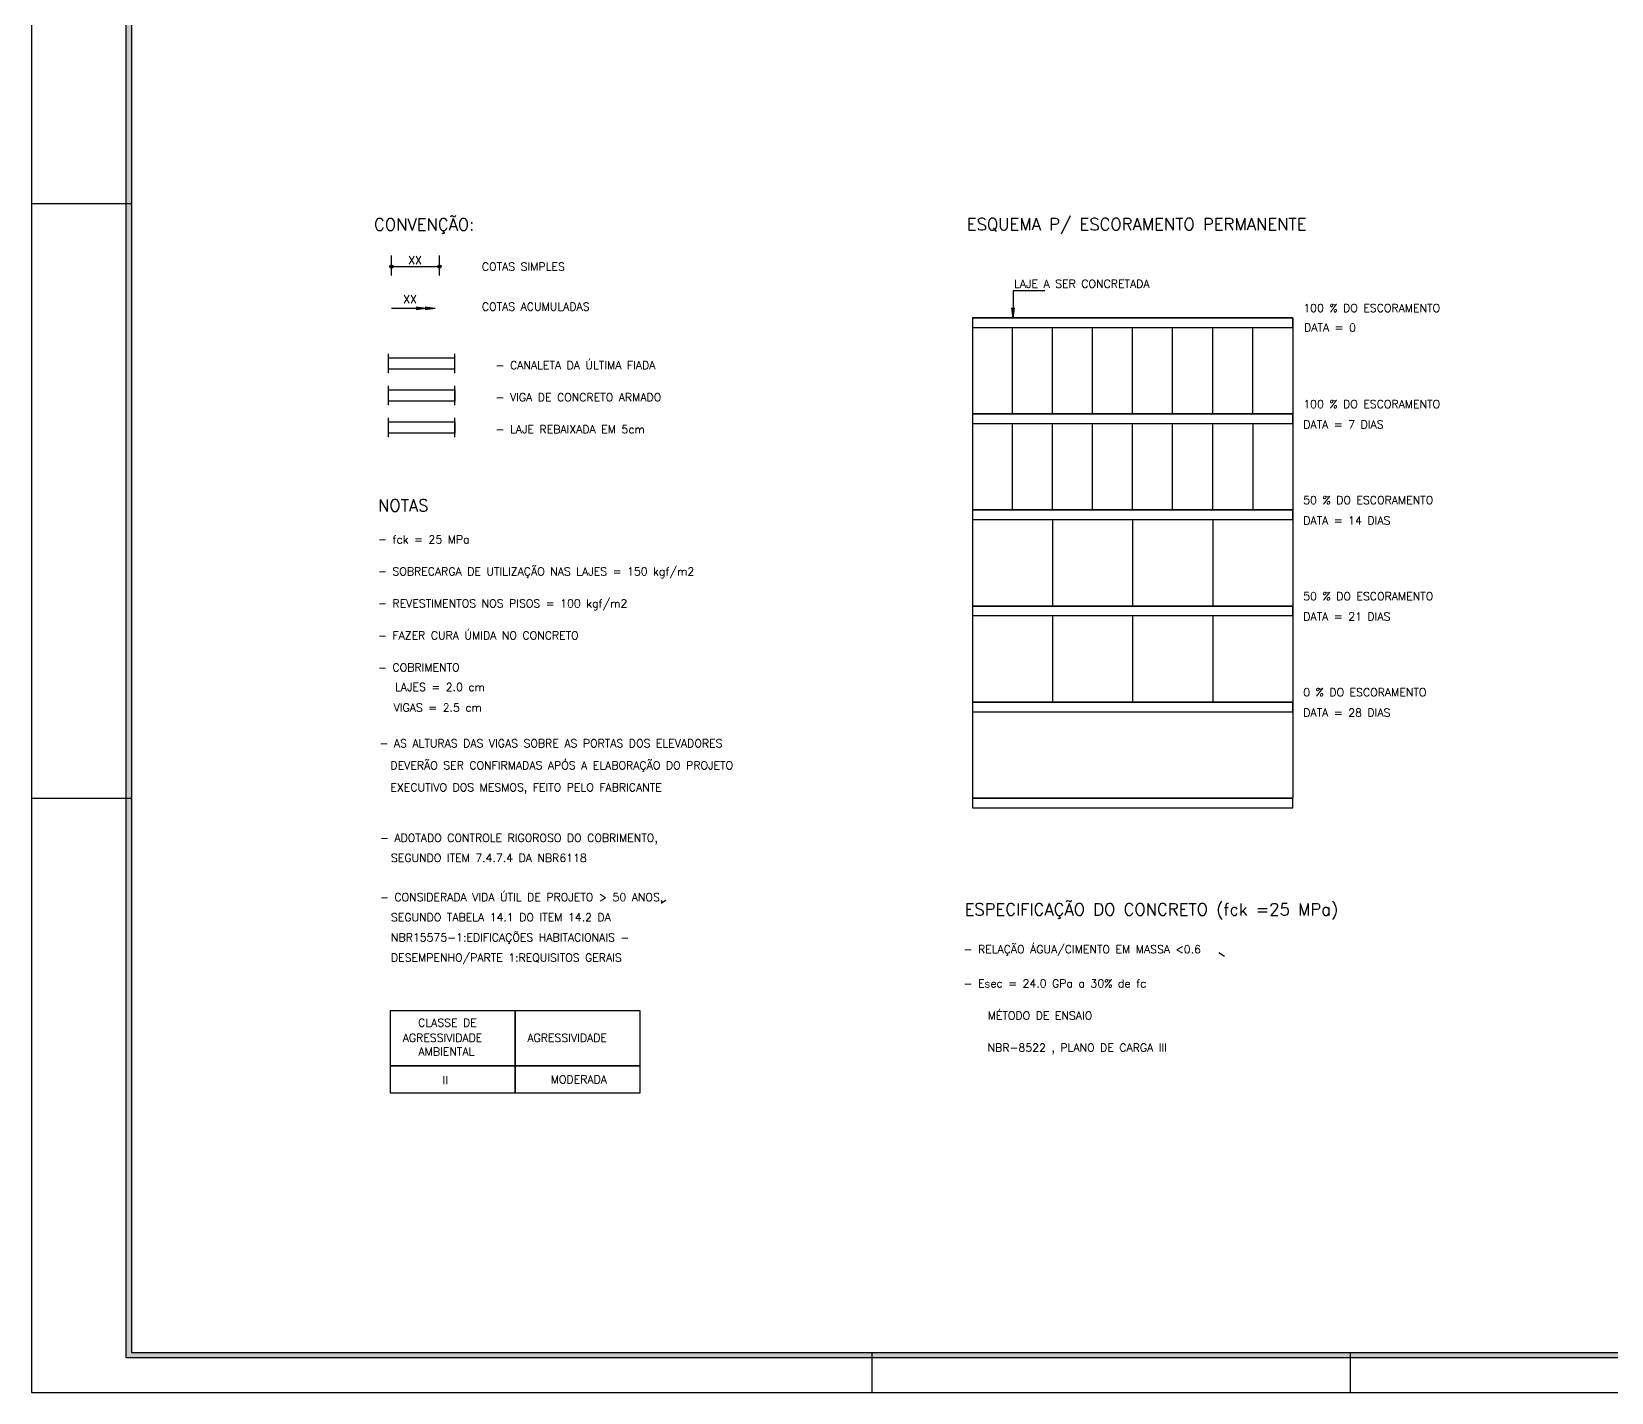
# Model space of a CAD drawing. Extents: x 187 to 6132, y -1204 to 3001.
# Drawn here: x 187 to 2161, y -1204 to 496 of the extents above; entities that cross this region are included whole.
import ezdxf

# ---------------------------------------------------------------- set-up
doc = ezdxf.new("R2010")
doc.units = 0
doc.header["$LTSCALE"] = 100
doc.header["$MEASUREMENT"] = 0
doc.linetypes.add('ESTILO_TQS_0004', pattern=[2.4, 1.5, 0.2, 0.15, -0.2, 0.15, -0.2])
doc.layers.get('0').update_dxf_attribs({"color": 245, "linetype": 'CONTINUOUS'})
for name, color, linetype in [('01', 7, 'CONTINUOUS'), ('100', 7, 'CONTINUOUS'), ('104', 7, 'CONTINUOUS'), ('16', 5, 'CONTINUOUS'), ('205', 7, 'ESTILO_TQS_0004'), ('21', 7, 'CONTINUOUS'), ('221', 102, 'CONTINUOUS'), ('30', 7, 'CONTINUOUS'), ('7', 2, 'CONTINUOUS'), ('9', 3, 'CONTINUOUS')]:
    doc.layers.add(name, color=color, linetype=linetype)
doc.styles.get("Standard").update_dxf_attribs({"font": 'ROMANS.SHX'})

# ---------------------------------------------------------------- blocks, each defined once
blk = doc.blocks.new('DOT2', base_point=(2575.862793, -1123.101563))
for radius in [0.16, 0.08]:
    blk.add_circle((2575.862793, -1123.101563), radius)

msp = doc.modelspace()

# ---------------------------------------------------------------- linework, layer by layer
for p, q in [((186.530458, 280.709975), (311.530458, 280.709975)), ((1362.335192, 137.991193), (1362.335192, -462.008807)), ((1362.335192, 137.991193), (1762.335192, 137.991193)), ((1362.335192, 125.991193), (1762.335192, 125.991193)), ((1762.335192, 137.991193), (1762.335192, -462.008807)), ((1362.335192, 17.991193), (1762.335192, 17.991193)), ((1362.335192, 5.991193), (1762.335192, 5.991193)), ((1362.335192, -102.008807), (1762.335192, -102.008807)), ((1362.335192, -114.008807), (1762.335192, -114.008807)), ((1362.335192, -222.008807), (1762.335192, -222.008807)), ((1362.335192, -234.008807), (1762.335192, -234.008807)), ((1362.335192, -342.008807), (1762.335192, -342.008807)), ((1362.335192, -354.008807), (1762.335192, -354.008807)), ((186.530458, -461.790025), (311.530458, -461.790025)), ((1362.335192, -462.008807), (1762.335192, -462.008807)), ((1362.335192, -462.008807), (1762.335192, -462.008807)), ((1362.335192, -474.008807), (1762.335192, -474.008807)), ((973.68612, -592.742602), (978.975532, -589.292136)), ((1670.187172, -654.651475), (1676.952259, -659.412092)), ((1236.530458, -1154.290025), (1236.530458, -1204.290025)), ((1834.030458, -1154.290025), (1834.030458, -1204.290025))]:
    msp.add_line(p, q)
for points in [[(186.530458, -1204.290025), (6131.530458, -1204.290025), (6131.530458, 3000.709975), (186.530458, 3000.709975), (186.530458, -1204.290025)], [(6081.530458, -1154.290025), (6081.530458, -1161.290025), (304.530458, -1161.290025), (304.530458, 2957.709975), (6081.530458, 2957.709975), (6081.530458, 2950.709975), (311.530458, 2950.709975), (311.530458, -1154.290025), (6081.530458, -1154.290025)], [(311.530458, -1154.290025), (6081.530458, -1154.290025), (6081.530458, 2950.709975), (311.530458, 2950.709975), (311.530458, -1154.290025)], [(634.856325, -727.155049), (790.602732, -727.155049), (790.602732, -796.241004), (634.856325, -796.241004), (634.856325, -727.155049)], [(790.602732, -727.155049), (946.349139, -727.155049), (946.349139, -796.241004), (790.602732, -796.241004), (790.602732, -727.155049)], [(634.856325, -796.241004), (790.602732, -796.241004), (790.602732, -830.514251), (634.856325, -830.514251), (634.856325, -796.241004)], [(790.602732, -796.241004), (946.349139, -796.241004), (946.349139, -830.514251), (790.602732, -830.514251), (790.602732, -796.241004)]]:
    msp.add_lwpolyline(points)
for points in [[(311.530458, 2950.709975), (304.530458, -1161.290025), (304.530458, 2957.709975)], [(311.530458, 2950.709975), (311.530458, -1154.290025), (304.530458, -1161.290025)], [(6081.530458, -1161.290025), (304.530458, -1161.290025), (311.530458, -1154.290025)], [(6081.530458, -1161.290025), (311.530458, -1154.290025), (6081.530458, -1154.290025)]]:
    msp.add_solid(points)
at = {"layer": '01'}
for p, q in [((632.656666, 87.934108), (715.183541, 87.934108)), ((715.183541, 73.934108), (632.656666, 73.934108))]:
    msp.add_line(p, q, dxfattribs=at)
at = {"layer": '100'}
msp.add_lwpolyline([(632.656666, 47.934108), (715.183541, 47.934108), (715.183541, 33.934108), (632.656666, 33.934108), (632.656666, 47.934108)], dxfattribs=at)
at = {"layer": '104'}
msp.add_lwpolyline([(632.656666, 7.934108), (715.183541, 7.934108), (715.183541, -6.065892), (632.656666, -6.065892), (632.656666, 7.934108)], dxfattribs=at)
at = {"layer": '205'}
for p, q in [((632.656666, 68.934108), (632.656666, 92.934108)), ((715.183541, 68.934108), (715.183541, 92.934108)), ((632.656666, 28.934108), (632.656666, 52.934108)), ((715.183541, 28.934108), (715.183541, 52.934108)), ((632.656666, -11.065892), (632.656666, 12.934108)), ((715.183541, -11.065892), (715.183541, 12.934108))]:
    msp.add_line(p, q, dxfattribs=at)
at = {"layer": '21'}
for p, q in [((690.624878, 149.550857), (636.149528, 149.550857)), ((679.493513, 149.550857), (667.100452, 151.182434)), ((679.493513, 149.550857), (667.100452, 147.919279)), ((690.624878, 149.550857), (678.231817, 151.182434)), ((690.624878, 149.550857), (678.231817, 147.919279))]:
    msp.add_line(p, q, dxfattribs=at)
at = {"layer": '221'}
for p, q in [((636.149528, 191.098459), (636.149528, 215.788963)), ((636.149528, 202.074646), (696.149528, 202.074646)), ((696.149528, 191.098459), (696.149528, 215.788963))]:
    msp.add_line(p, q, dxfattribs=at)
at = {"layer": '30'}
for points in [[(1362.335192, 125.991193), (1762.335192, 125.991193), (1762.335192, 137.991193), (1362.335192, 137.991193), (1362.335192, 125.991193)], [(1362.335192, 5.991193), (1762.335192, 5.991193), (1762.335192, 17.991193), (1362.335192, 17.991193), (1362.335192, 5.991193)], [(1362.335192, -114.008807), (1762.335192, -114.008807), (1762.335192, -102.008807), (1362.335192, -102.008807), (1362.335192, -114.008807)], [(1362.335192, -234.008807), (1762.335192, -234.008807), (1762.335192, -222.008807), (1362.335192, -222.008807), (1362.335192, -234.008807)], [(1362.335192, -354.008807), (1762.335192, -354.008807), (1762.335192, -342.008807), (1362.335192, -342.008807), (1362.335192, -354.008807)], [(1362.335192, -474.008807), (1762.335192, -474.008807), (1762.335192, -462.008807), (1362.335192, -462.008807), (1362.335192, -474.008807)]]:
    msp.add_lwpolyline(points, dxfattribs=at)
at = {"layer": '7'}
msp.add_lwpolyline([(1452.687704, 171.789492), (1413.093765, 171.789492), (1413.093765, 137.991193), (1411.462187, 150.384254), (1413.093765, 137.991193), (1414.725342, 150.384254)], dxfattribs=at)
at = {"layer": '9'}
for p, q in [((1412.335192, 17.991193), (1412.335192, 125.991193)), ((1462.335192, 17.991193), (1462.335192, 125.991193)), ((1512.335192, 17.991193), (1512.335192, 125.991193)), ((1562.335192, 17.991193), (1562.335192, 125.991193)), ((1612.335192, 17.991193), (1612.335192, 125.991193)), ((1662.335192, 17.991193), (1662.335192, 125.991193)), ((1712.335192, 17.991193), (1712.335192, 125.991193)), ((1412.335192, -102.008807), (1412.335192, 5.991193)), ((1462.335192, -102.008807), (1462.335192, 5.991193)), ((1512.335192, -102.008807), (1512.335192, 5.991193)), ((1562.335192, -102.008807), (1562.335192, 5.991193)), ((1612.335192, -102.008807), (1612.335192, 5.991193)), ((1662.335192, -102.008807), (1662.335192, 5.991193)), ((1712.335192, 5.991193), (1712.335192, -102.008807)), ((1462.335192, -114.008807), (1462.335192, -222.008807)), ((1562.335192, -114.008807), (1562.335192, -222.008807)), ((1662.335192, -114.008807), (1662.335192, -222.008807)), ((1462.335192, -234.008807), (1462.335192, -342.008807)), ((1562.335192, -234.008807), (1562.335192, -342.008807)), ((1662.335192, -234.008807), (1662.335192, -342.008807))]:
    msp.add_line(p, q, dxfattribs=at)

# ---------------------------------------------------------------- block references
at = {"layer": '221', "xscale": 12.5, "yscale": 12.5}
for p in [(636.149528, 202.074646), (696.149528, 202.074646)]:
    msp.add_blockref('DOT2', p, dxfattribs=at)

# ---------------------------------------------------------------- texts
for s, height, p in [('COTAS SIMPLES', 10, (749.147633, 196.97943)), ('COTAS ACUMULADAS', 10, (749.147633, 146.97943)), ('- CANALETA DA ÚLTIMA FIADA', 10, (766.306907, 73.783689)), ('- VIGA DE CONCRETO ARMADO', 10, (766.306907, 33.783689)), ('- LAJE REBAIXADA EM 5cm', 10, (766.306907, -6.216311)), ('- fck = 25 MPa', 10, (619.411011, -143.728228)), ('- SOBRECARGA DE UTILIZAÇÃO NAS LAJES = 150 kgf/m2', 10, (619.411011, -183.728228)), ('- REVESTIMENTOS NOS PISOS = 100 kgf/m2', 10, (619.411011, -223.728228)), ('- FAZER CURA ÚMIDA NO CONCRETO', 10, (619.411011, -263.728228)), ('- COBRIMENTO', 10, (619.411011, -303.728228)), ('  LAJES = 2.0 cm', 10, (626.899059, -328.130469)), ('  VIGAS = 2.5 cm', 10, (625.19723, -353.880134)), ('- AS ALTURAS DAS VIGAS SOBRE AS PORTAS DOS ELEVADORES', 10, (621.215466, -398.496607)), ('  DEVERÃO SER CONFIRMADAS APÓS A ELABORAÇÃO DO PROJETO', 10, (621.215466, -425.996607)), ('  EXECUTIVO DOS MESMOS, FEITO PELO FABRICANTE', 10, (621.215466, -453.496607)), ('- ADOTADO CONTROLE RIGOROSO DO COBRIMENTO,', 10, (621.841287, -516.631359)), ('  SEGUNDO ITEM 7.4.7.4 DA NBR6118', 10, (621.841287, -541.631359)), ('- CONSIDERADA VIDA ÚTIL DE PROJETO > 50 ANOS,', 10, (621.841287, -590.647852)), ('  SEGUNDO TABELA 14.1 DO ITEM 14.2 DA', 10, (621.841287, -615.828017)), ('  NBR15575-1:EDIFICAÇÕES HABITACIONAIS -', 10, (621.841287, -641.008182)), ('- RELAÇÃO ÁGUA/CIMENTO EM MASSA <0.6', 10, (1351.072877, -655.767191)), ('  DESEMPENHO/PARTE 1:REQUISITOS GERAIS', 10, (621.841287, -666.188347)), ('- Esec = 24.0 GPa a 30% de fc', 10, (1351.089715, -698.455762)), ('MÉTODO DE ENSAIO', 10.0002, (1381.146908, -738.628072)), ('NBR-8522 , PLANO DE CARGA III', 10.0002, (1381.089046, -778.659803))]:
    msp.add_text(s, height=height).set_placement(p)
at = {"linetype": 'Continuous'}
for s, p in [('CLASSE DE', (669.490697, -747.452852)), ('AGRESSIVIDADE', (650.279478, -766.348147)), ('AGRESSIVIDADE', (806.025886, -766.348147)), ('AMBIENTAL', (669.907464, -783.637496)), ('II', (700.126205, -819.149255)), ('MODERADA', (835.176718, -818.321419))]:
    msp.add_text(s, height=10, dxfattribs=at).set_placement(p)
at = {"layer": '16'}
for s, p in [('CONVENÇÃO:', (614.402665, 247.238754)), ('ESQUEMA P/ ESCORAMENTO PERMANENTE', (1355.182028, 247.396375)), ('NOTAS', (619.411011, -103.728228)), ('ESPECIFICAÇÃO DO CONCRETO (fck =25 MPa)', (1352.400445, -608.390395))]:
    msp.add_text(s, height=15, dxfattribs=at).set_placement(p)
at = {"layer": '21'}
msp.add_text('XX', height=10, dxfattribs=at).set_placement((650.85577, 156.20628))
at = {"layer": '221'}
msp.add_text('XX', height=10, dxfattribs=at).set_placement((657.149528, 205.074646))
at = {"layer": '7'}
for s, p in [('LAJE A SER CONCRETADA', (1414.163871, 175.534864)), ('100 % DO ESCORAMENTO', (1775.553522, 145.304551)), ('DATA = 0', (1776.52964, 120.901581)), ('100 % DO ESCORAMENTO', (1775.553522, 25.304551)), ('DATA = 7 DIAS', (1775.553522, -0.137155)), ('50 % DO ESCORAMENTO', (1775.553522, -94.695449)), ('DATA = 14 DIAS', (1775.553522, -120.137155)), ('50 % DO ESCORAMENTO', (1775.553522, -214.695449)), ('DATA = 21 DIAS', (1775.553522, -240.137155)), ('0 % DO ESCORAMENTO', (1775.553522, -334.695449)), ('DATA = 28 DIAS', (1775.553522, -360.137155))]:
    msp.add_text(s, height=10, dxfattribs=at).set_placement(p)

doc.saveas('drawing.dxf')
